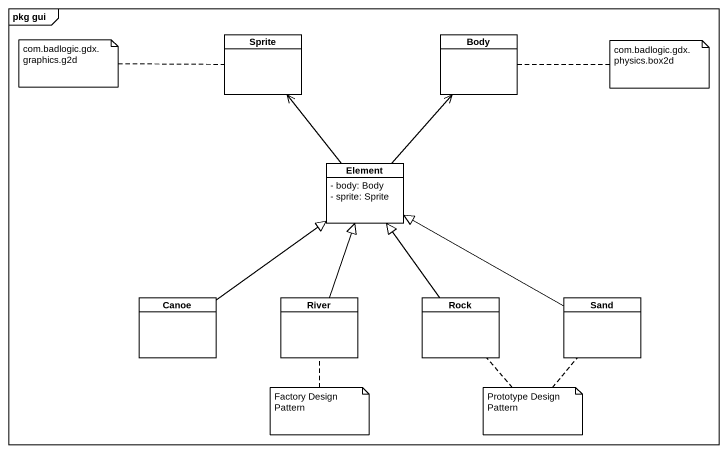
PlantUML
@startuml
mainframe pkg gui
hide circle
hide empty members
skinparam classAttributeIconSize 0
class Sprite
class Body
class Element {
  - body: Body
  - sprite: Sprite
}
class Canoe
class River
class Rock
class Sand
Element -up-> Sprite
Element -up-> Body
Canoe -up-|> Element
River -up-|> Element
Rock -up-|> Element
Sand -left-|> Element
note left of Sprite : com.badlogic.gdx.graphics.g2d
note right of Body : com.badlogic.gdx.physics.box2d
note bottom of River : Factory Design Pattern
note as N4
  Prototype Design Pattern
end note
N4 .. Sand
N4 .. Rock
@enduml
